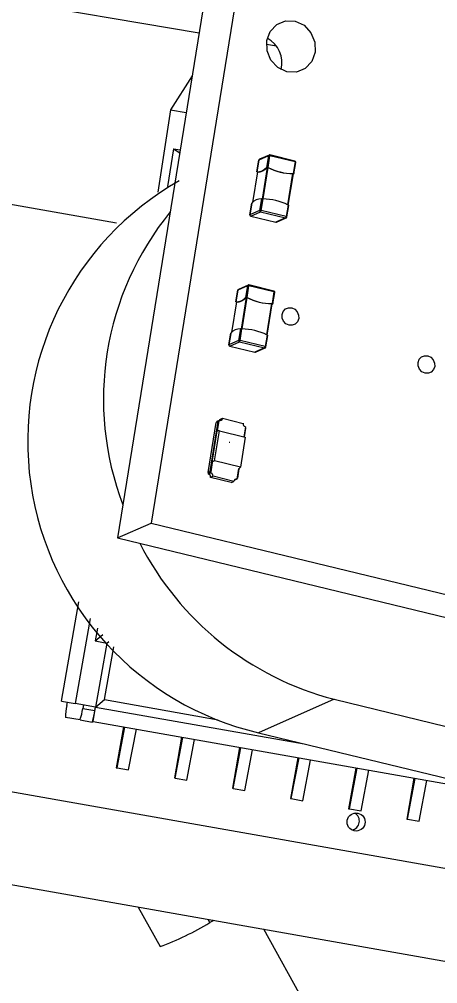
# Model space of a CAD drawing. Header units: millimetres. Extents: x 0 to 1189, y 0 to 841.
# Drawn here: x 626.042 to 627.458, y 560.968 to 564.23 of the extents above; entities that cross this region are included whole.
import ezdxf

# ---------------------------------------------------------------- set-up
doc = ezdxf.new("R2010")
doc.units = ezdxf.units.MM
doc.layers.get('0').update_dxf_attribs({"lineweight": 18})
doc.layers.add('尺寸线层', color=3, linetype='Continuous', lineweight=18)
doc.dimstyles.new('ISO-25', dxfattribs={"dimtxt": 2.5, "dimasz": 2.5, "dimexe": 1.25, "dimexo": 0.625, "dimtad": 1, "dimtxsty": 'Standard', "dimcen": 2.5, "dimdle": 5, "dimadec": 0, "dimazin": 0, "dimtfac": 1, "dimtmove": 0, "dimatfit": 3, "dimfxl": 1, "dimarcsym": 0})

# ---------------------------------------------------------------- blocks, each defined once
blk = doc.blocks.new('*X16')
at = {"layer": '尺寸线层', "linetype": 'Continuous'}
for points in [[(668.6687, 617.1299), (668.6299, 612.9938), (667.2905, 613.2299)], [(655.1602, 540.5189), (656.5383, 544.4188), (655.199, 544.6549)]]:
    blk.add_hatch(color=0, dxfattribs=at).paths.add_polyline_path(points, flags=0)
at = {"layer": '尺寸线层', "color": 0, "linetype": 'Continuous'}
for p, q in [((666.5541, 617.5027), (670.6383, 616.7826)), ((668.6687, 617.1299), (655.1602, 540.5189)), ((625.2283, 545.7966), (657.1298, 540.1716))]:
    blk.add_line(p, q, dxfattribs=at)
at = {"layer": '尺寸线层', "color": 0, "insert": (658.4206, 579.4404), "char_height": 3.5, "width": 28.938547, "attachment_point": 5, "rotation": 80.0001}
blk.add_mtext('388,96', dxfattribs=at)

msp = doc.modelspace()

# ---------------------------------------------------------------- linework, layer by layer
at = {"color": 7, "linetype": 'Continuous', "lineweight": 15}
for p, q in [((626.7925, 564.408), (626.488, 562.5266)), ((626.6508, 564.184), (625.5566, 564.3693)), ((626.6789, 564.3576), (626.3745, 562.4762)), ((626.9122, 564.1397), (626.8784, 564.1454)), ((626.6274, 564.0393), (626.5543, 563.9238)), ((626.5543, 563.9238), (626.5109, 563.6456)), ((626.5543, 563.9238), (626.6073, 563.9148)), ((626.5641, 563.7922), (626.5441, 563.6645)), ((626.5641, 563.7922), (626.5868, 563.7884)), ((626.5641, 563.7922), (626.5853, 563.7787)), ((626.8854, 563.7686), (626.8527, 563.7541)), ((626.8874, 563.7713), (626.8548, 563.7568)), ((626.8854, 563.7686), (626.8791, 563.7295)), ((626.8842, 563.7292), (626.8905, 563.7683)), ((626.9748, 563.751), (626.89, 563.7716)), ((626.9753, 563.7478), (626.8905, 563.7683)), ((626.8525, 563.7538), (626.8462, 563.715)), ((626.8464, 563.715), (626.8527, 563.7541)), ((626.9753, 563.7478), (626.969, 563.7087)), ((626.9716, 563.7077), (626.9778, 563.7465)), ((626.3706, 563.5411), (625.3383, 563.7231)), ((626.8481, 563.7145), (626.8313, 563.6105)), ((626.8462, 563.715), (626.8471, 563.7148)), ((626.8464, 563.715), (626.8462, 563.715)), ((626.8476, 563.7147), (626.8482, 563.7145)), ((626.8809, 563.729), (626.8637, 563.6225)), ((626.8817, 563.7298), (626.882, 563.7294)), ((626.9524, 563.6018), (626.9696, 563.7079)), ((626.9691, 563.7051), (626.9712, 563.7072)), ((626.9694, 563.7083), (626.9702, 563.7084)), ((626.8289, 563.6079), (626.8226, 563.5691)), ((626.8228, 563.5694), (626.8292, 563.6085)), ((626.8618, 563.623), (626.8555, 563.5839)), ((626.8606, 563.5836), (626.8669, 563.6227)), ((626.8633, 563.6226), (626.8625, 563.6228)), ((626.8555, 563.5839), (626.8228, 563.5694)), ((626.8259, 563.5646), (626.8586, 563.5791)), ((626.8586, 563.5791), (626.9434, 563.5586)), ((626.9454, 563.5631), (626.8606, 563.5836)), ((626.9517, 563.6022), (626.9454, 563.5631)), ((626.9479, 563.5618), (626.9542, 563.6006)), ((626.9542, 563.6006), (626.9533, 563.6008)), ((626.8256, 563.5646), (626.9104, 563.5441)), ((626.8259, 563.5646), (626.9107, 563.5441)), ((626.9434, 563.5586), (626.9107, 563.5441)), ((626.913, 563.5443), (626.9456, 563.5588)), ((626.7813, 563.314), (626.775, 563.2752)), ((626.7752, 563.2752), (626.7816, 563.3142)), ((626.8142, 563.3288), (626.7816, 563.3142)), ((626.8163, 563.3315), (626.7836, 563.317)), ((626.8142, 563.3288), (626.8079, 563.2897)), ((626.813, 563.2894), (626.8193, 563.3285)), ((626.9037, 563.3112), (626.8188, 563.3318)), ((626.9041, 563.308), (626.8193, 563.3285)), ((626.8097, 563.2892), (626.7925, 563.1827)), ((626.8105, 563.29), (626.8108, 563.2896)), ((626.9041, 563.308), (626.8978, 563.2689)), ((626.9004, 563.2679), (626.9067, 563.3067)), ((626.777, 563.2747), (626.7601, 563.1707)), ((626.775, 563.2752), (626.7759, 563.275)), ((626.7752, 563.2752), (626.775, 563.2752)), ((626.7765, 563.2749), (626.7771, 563.2747)), ((626.8812, 563.162), (626.8984, 563.2681)), ((626.8979, 563.2653), (626.9001, 563.2674)), ((626.8982, 563.2685), (626.899, 563.2686)), ((626.7906, 563.1832), (626.7843, 563.1441)), ((626.7894, 563.1438), (626.7958, 563.1829)), ((626.7922, 563.1828), (626.7913, 563.183)), ((626.7577, 563.1681), (626.7514, 563.1293)), ((626.7517, 563.1296), (626.758, 563.1686)), ((626.8806, 563.1624), (626.8742, 563.1233)), ((626.8768, 563.122), (626.883, 563.1608)), ((626.883, 563.1608), (626.8822, 563.161)), ((626.7843, 563.1441), (626.7517, 563.1296)), ((626.7544, 563.1248), (626.8392, 563.1042)), ((626.7547, 563.1248), (626.7874, 563.1393)), ((626.7547, 563.1248), (626.8396, 563.1043)), ((626.7874, 563.1393), (626.8722, 563.1188)), ((626.8742, 563.1233), (626.7894, 563.1438)), ((626.8722, 563.1188), (626.8396, 563.1043)), ((626.8418, 563.1045), (626.8744, 563.119)), ((626.681, 562.6971), (626.7084, 562.8664)), ((626.6881, 562.7003), (626.7155, 562.8696)), ((626.7155, 562.8696), (626.7084, 562.8664)), ((626.7102, 562.8695), (626.7098, 562.867)), ((626.7187, 562.8733), (626.7102, 562.8695)), ((626.713, 562.8379), (626.7187, 562.8733)), ((626.7155, 562.8696), (626.7174, 562.8693)), ((626.721, 562.8769), (626.7295, 562.8807)), ((626.7295, 562.8807), (626.7996, 562.8637)), ((626.7104, 562.8379), (626.6933, 562.732)), ((626.703, 562.737), (626.7194, 562.8381)), ((626.7194, 562.8381), (626.7104, 562.8379)), ((626.7194, 562.8381), (626.807, 562.8169)), ((626.8072, 562.8519), (626.8018, 562.8181)), ((626.8077, 562.8473), (626.803, 562.8179)), ((626.8065, 562.8476), (626.8077, 562.8473)), ((626.7528, 562.8002), (626.7541, 562.8002)), ((626.7541, 562.8002), (626.7548, 562.8005)), ((626.807, 562.8169), (626.7907, 562.7158)), ((626.6951, 562.7316), (626.69, 562.6997)), ((626.6901, 562.6963), (626.6959, 562.7321)), ((626.703, 562.737), (626.6933, 562.732)), ((626.6933, 562.732), (626.6951, 562.7316)), ((626.7907, 562.7158), (626.703, 562.737)), ((626.6881, 562.7003), (626.681, 562.6971)), ((626.6822, 562.6968), (626.6816, 562.6925)), ((626.6816, 562.6925), (626.6901, 562.6963)), ((626.69, 562.6997), (626.6829, 562.6965)), ((626.7844, 562.7107), (626.7786, 562.6749)), ((626.7855, 562.7097), (626.7803, 562.678)), ((626.7843, 562.71), (626.7855, 562.7097)), ((626.7855, 562.7097), (626.7907, 562.7158)), ((626.6977, 562.6845), (626.6892, 562.6807)), ((626.7593, 562.6637), (626.6892, 562.6807)), ((626.7678, 562.6675), (626.6977, 562.6845)), ((626.7593, 562.6637), (626.7678, 562.6675)), ((626.7701, 562.6711), (626.7693, 562.6713)), ((626.7786, 562.6749), (626.7701, 562.6711)), ((626.7803, 562.678), (626.779, 562.6774)), ((626.3745, 562.4762), (626.488, 562.5266)), ((626.488, 562.5266), (629.0451, 561.9078)), ((626.3745, 562.4762), (629.0329, 561.8328)), ((626.1846, 561.9244), (626.2437, 562.2595)), ((626.2822, 562.2035), (626.2315, 561.9161)), ((626.3069, 562.1712), (626.2992, 562.1276)), ((626.2992, 562.1276), (626.3248, 562.1493)), ((626.2992, 562.1276), (626.3385, 562.1207)), ((626.3385, 562.1207), (626.3003, 561.904)), ((626.3301, 561.9292), (626.3615, 562.1078)), ((626.3385, 562.1207), (626.3449, 562.1261)), ((626.1846, 561.9244), (626.2315, 561.9161)), ((626.2027, 561.909), (626.2048, 561.9209)), ((626.3003, 561.904), (626.2315, 561.9161)), ((626.2589, 561.9113), (626.2568, 561.8995)), ((626.3003, 561.904), (626.3301, 561.9292)), ((626.3301, 561.9292), (626.7152, 561.8613)), ((627.1075, 561.9304), (626.852, 561.8169)), ((627.1075, 561.9304), (628.7668, 561.5288)), ((626.2568, 561.8995), (626.2981, 561.8922)), ((626.2916, 561.8548), (626.3003, 561.904)), ((626.2981, 561.8922), (626.3002, 561.904)), ((626.3003, 561.904), (627.0062, 561.7795)), ((626.2475, 561.8605), (626.1981, 561.8692)), ((626.2475, 561.8605), (626.2888, 561.8532)), ((626.2899, 561.8551), (626.2916, 561.8548)), ((626.2916, 561.8548), (627.6285, 561.6191)), ((626.3946, 561.8366), (626.3703, 561.6987)), ((626.3729, 561.6983), (626.3991, 561.8358)), ((626.4122, 561.6913), (626.4385, 561.8289)), ((626.852, 561.8169), (628.5114, 561.4153)), ((624.9987, 561.797), (627.6986, 561.3209)), ((626.5912, 561.8019), (626.5669, 561.6641)), ((626.5695, 561.6636), (626.5957, 561.8011)), ((626.6088, 561.6567), (626.6351, 561.7942)), ((626.7878, 561.7673), (626.7635, 561.6294)), ((626.7661, 561.629), (626.7923, 561.7665)), ((626.8054, 561.622), (626.8316, 561.7596)), ((626.9844, 561.7326), (626.9601, 561.5947)), ((626.9627, 561.5943), (626.9889, 561.7318)), ((627.002, 561.5874), (627.0282, 561.7249)), ((626.3703, 561.6987), (626.3729, 561.6983)), ((626.3729, 561.6983), (626.4122, 561.6913)), ((627.181, 561.6979), (627.1567, 561.5601)), ((627.1593, 561.5596), (627.1855, 561.6972)), ((627.1986, 561.5527), (627.2248, 561.6902)), ((626.5669, 561.6641), (626.5695, 561.6636)), ((626.5695, 561.6636), (626.6088, 561.6567)), ((627.3776, 561.6633), (627.3533, 561.5254)), ((627.3559, 561.525), (627.3821, 561.6625)), ((627.3952, 561.518), (627.4214, 561.6556)), ((626.7635, 561.6294), (626.7661, 561.629)), ((626.7661, 561.629), (626.8054, 561.622)), ((626.9601, 561.5947), (626.9627, 561.5943)), ((626.9627, 561.5943), (627.002, 561.5874)), ((627.1567, 561.5601), (627.1593, 561.5596)), ((627.1593, 561.5596), (627.1986, 561.5527)), ((627.3533, 561.5254), (627.3559, 561.525)), ((627.3559, 561.525), (627.3952, 561.518)), ((625.835, 561.3347), (627.6043, 561.0227)), ((626.4443, 561.2273), (626.5183, 561.0939)), ((626.7003, 561.1821), (626.6869, 561.175)), ((627.2513, 560.464), (626.8693, 561.1523))]:
    msp.add_line(p, q, dxfattribs=at)
at = {"color": 8, "linetype": 'Continuous', "lineweight": 15}
for p, q in [((626.8483, 563.7145), (626.8314, 563.6106)), ((626.8835, 563.7289), (626.8663, 563.6227)), ((626.9511, 563.6025), (626.9683, 563.7084)), ((626.8123, 563.2891), (626.7951, 563.1829)), ((626.7771, 563.2747), (626.7603, 563.1708)), ((626.88, 563.1627), (626.8971, 563.2686)), ((626.6869, 561.175), (626.6811, 561.1855))]:
    msp.add_line(p, q, dxfattribs=at)
at = {"color": 7, "linetype": 'Continuous', "lineweight": 15}
for points in [[(626.9477, 564.0531), (626.9174, 564.0672), (626.8938, 564.0921), (626.8805, 564.1242), (626.8796, 564.1584), (626.8911, 564.1896), (626.9134, 564.2131), (626.943, 564.2252), (626.9754, 564.2241), (627.0057, 564.21), (627.0293, 564.185), (627.0426, 564.153), (627.0435, 564.1188), (627.032, 564.0875), (627.0097, 564.0641), (626.9801, 564.052), (626.9477, 564.0531)], [(626.89, 563.7716), (626.89, 563.7716), (626.8897, 563.7715)], [(626.9696, 563.7079), (626.9696, 563.7079), (626.9695, 563.7082), (626.9694, 563.7083)], [(626.8256, 563.5646), (626.8256, 563.5646), (626.8259, 563.5646)], [(626.8188, 563.3318), (626.8188, 563.3318), (626.8185, 563.3317)], [(626.8984, 563.2681), (626.8984, 563.2681), (626.8983, 563.2684), (626.8982, 563.2685)], [(626.955, 563.1957), (626.9446, 563.2005), (626.9365, 563.2091), (626.9319, 563.22), (626.9316, 563.2318), (626.9356, 563.2425), (626.9432, 563.2505), (626.9533, 563.2547), (626.9644, 563.2543), (626.9748, 563.2495), (626.9829, 563.2409), (626.9875, 563.2299), (626.9878, 563.2182), (626.9839, 563.2075), (626.9762, 563.1994), (626.9661, 563.1953), (626.955, 563.1957)], [(626.7544, 563.1248), (626.7545, 563.1248), (626.7547, 563.1248)], [(627.4154, 563.0335), (627.405, 563.0383), (627.3969, 563.0468), (627.3923, 563.0578), (627.392, 563.0696), (627.396, 563.0803), (627.4036, 563.0883), (627.4137, 563.0925), (627.4249, 563.0921), (627.4353, 563.0873), (627.4433, 563.0787), (627.4479, 563.0677), (627.4482, 563.056), (627.4443, 563.0453), (627.4366, 563.0372), (627.4265, 563.0331), (627.4154, 563.0335)]]:
    msp.add_lwpolyline(points, dxfattribs=at)
at = {"color": 8, "linetype": 'Continuous', "lineweight": 15}
for points in [[(626.8905, 563.7683), (626.8906, 563.769), (626.8906, 563.7697), (626.8906, 563.7703), (626.8905, 563.7708), (626.8904, 563.7712), (626.8902, 563.7715), (626.89, 563.7716)], [(626.8527, 563.7541), (626.8525, 563.7539), (626.8525, 563.7538)], [(626.9748, 563.751), (626.975, 563.7509), (626.9752, 563.7507), (626.9753, 563.7503), (626.9754, 563.7498), (626.9754, 563.7492), (626.9754, 563.7485), (626.9753, 563.7478)], [(626.8226, 563.5691), (626.8226, 563.5692), (626.8228, 563.5694)], [(626.9107, 563.5441), (626.9105, 563.544), (626.9104, 563.5441)], [(626.9454, 563.5631), (626.9461, 563.5629), (626.9467, 563.5627), (626.9472, 563.5625), (626.9476, 563.5623), (626.9478, 563.5621), (626.9479, 563.5619), (626.9479, 563.5618)], [(626.7816, 563.3142), (626.7814, 563.3141), (626.7813, 563.314)], [(626.8193, 563.3285), (626.8194, 563.3292), (626.8194, 563.3299), (626.8194, 563.3305), (626.8193, 563.331), (626.8192, 563.3314), (626.819, 563.3317), (626.8188, 563.3318)], [(626.9037, 563.3112), (626.9038, 563.3111), (626.904, 563.3109), (626.9042, 563.3105), (626.9042, 563.31), (626.9043, 563.3094), (626.9042, 563.3087), (626.9041, 563.308)], [(626.7514, 563.1293), (626.7515, 563.1294), (626.7517, 563.1296)], [(626.8742, 563.1233), (626.8749, 563.1231), (626.8755, 563.1229), (626.876, 563.1227), (626.8764, 563.1225), (626.8767, 563.1222), (626.8768, 563.1221), (626.8768, 563.122)], [(626.8396, 563.1043), (626.8393, 563.1042), (626.8392, 563.1042)]]:
    msp.add_lwpolyline(points, dxfattribs=at)
at = {"color": 7, "linetype": 'Continuous', "lineweight": 15}
msp.add_circle((627.182, 561.5152), 0.0304, dxfattribs=at)
for centre, radius, start, end in [((626.8371, 564.0833), 0.094, 345.91, 62.0108), ((626.8874, 563.7581), 0.0107, 73.2158, 100.9061), ((626.8889, 563.768), 0.00362, 76.683, 113.0204), ((626.8562, 563.7532), 0.00377, 124.0255, 171.0496), ((626.9739, 563.7471), 0.00395, 351.6328, 81.5196), ((626.849, 563.7531), 0.0382, 266.0769, 321.8442), ((626.8509, 563.7526), 0.0382, 266.103, 321.8259), ((626.9683, 563.894), 0.1856, 242.799, 269.9885), ((626.9689, 563.8938), 0.1851, 242.7625, 270.025), ((627.0837, 562.8032), 1.0132, 119.5731, 256.7776), ((626.8592, 563.5848), 0.0382, 86.1131, 141.8158), ((626.867, 563.4376), 0.1851, 62.7625, 90.025), ((627.3282, 562.9452), 1.0013, 140.7397, 200.8762), ((626.8596, 563.5832), 0.0042, 170.6177, 255.0853), ((626.8575, 563.573), 0.0111, 73.6892, 100.4326), ((626.8537, 563.584), 0.00689, 314.5268, 356.4361), ((626.8265, 563.5685), 0.00395, 171.5742, 261.5782), ((626.827, 563.5687), 0.00422, 170.8271, 254.9774), ((626.9116, 563.5477), 0.00371, 257.1449, 292.5584), ((626.9385, 563.5635), 0.00688, 314.5806, 356.5086), ((626.944, 563.5625), 0.00396, 260.1977, 349.8966), ((626.9442, 563.5622), 0.00371, 257.1725, 292.5309), ((626.785, 563.3134), 0.00379, 124.2763, 171.2329), ((626.8162, 563.3184), 0.0105, 73.0054, 101.1165), ((626.8177, 563.3286), 0.00327, 74.6722, 115.0311), ((626.9028, 563.3073), 0.00394, 351.4485, 81.7039), ((626.7778, 563.3133), 0.0382, 266.1121, 321.809), ((626.7797, 563.3128), 0.0382, 266.0769, 321.8442), ((626.897, 563.4538), 0.1852, 242.7669, 270.0225), ((626.8978, 563.4543), 0.1854, 242.786, 270.0015), ((626.788, 563.1451), 0.0382, 86.0583, 141.8628), ((626.7958, 562.9978), 0.1851, 62.7625, 90.025), ((626.7553, 563.1287), 0.00395, 171.5886, 261.5638), ((626.7558, 563.1289), 0.0042, 170.7224, 255.1121), ((626.7864, 563.1337), 0.0105, 73.0059, 101.1159), ((626.7885, 563.1434), 0.00422, 170.8892, 254.8138), ((626.7825, 563.1443), 0.00697, 314.776, 356.1869), ((626.8673, 563.1237), 0.00692, 314.6243, 356.3386), ((626.8729, 563.1227), 0.00396, 260.2528, 350.0415), ((626.8731, 563.1219), 0.00323, 254.7166, 295.5901), ((626.8404, 563.1074), 0.0032, 254.239, 295.4643), ((626.7208, 562.8818), 0.00878, 256.3819, 352.506), ((626.7116, 562.8784), 0.0095, 326.5285, 351.093), ((626.8099, 562.8621), 0.0105, 170.7525, 254.9505), ((626.6774, 562.6831), 0.0145, 67.713, 75.3045), ((626.6788, 562.6824), 0.0105, 350.8074, 74.9887), ((626.6855, 562.6895), 0.0111, 66.5593, 76.4581), ((626.6873, 562.6861), 0.0105, 350.8, 74.9961), ((626.7765, 562.6663), 0.0088, 76.4737, 172.4142), ((626.778, 562.6682), 0.0101, 76.5202, 83.5595), ((627.3661, 562.9263), 1.0289, 207.0786, 255.4388), ((626.3635, 561.8705), 0.1653, 166.5311, 180.4535), ((626.0922, 561.9184), 0.1657, 339.5531, 353.4409), ((626.0052, 561.9379), 0.2965, 343.7854, 351.1394), ((626.2871, 561.8555), 0.0028, 306.7777, 351.84), ((627.1627, 561.5186), 0.0305, 278.8294, 61.1684), ((626.1834, 562.0061), 0.9717, 290.161, 301.209)]:
    msp.add_arc(centre, radius, start, end, dxfattribs=at)
at = {"color": 8, "linetype": 'Continuous', "lineweight": 15}
for centre, radius, start, end in [((626.889, 563.768), 0.00363, 114.8459, 171.5726), ((626.8563, 563.7535), 0.00361, 114.7451, 171.8319), ((626.9751, 563.7442), 0.00355, 40, 86.9778), ((626.7851, 563.3137), 0.0036, 114.6703, 171.9067), ((626.8178, 563.3283), 0.00359, 114.5522, 172.0247), ((626.9039, 563.3045), 0.00351, 39.4234, 87.0148)]:
    msp.add_arc(centre, radius, start, end, dxfattribs=at)
at = {"color": 7, "linetype": 'Continuous', "lineweight": 15}
for points, knots in [([(626.8466, 563.7149), (626.8468, 563.7147), (626.8472, 563.7143), (626.8478, 563.714), (626.848, 563.7138)], [0, 0, 0, 0, 0.001067788, 0.001793793, 0.001793793, 0.001793793, 0.001793793]), ([(626.8482, 563.7145), (626.8482, 563.7145), (626.8482, 563.7145), (626.8482, 563.7145), (626.8483, 563.7145)], [0, 0, 0, 0, 0.00006342679, 0.00009224392, 0.00009224392, 0.00009224392, 0.00009224392]), ([(626.8812, 563.7303), (626.8808, 563.7302), (626.88, 563.7301), (626.8794, 563.7297), (626.8791, 563.7295), (626.8791, 563.7295)], [0, 0, 0, 0, 0.001031601, 0.002067786, 0.002346297, 0.002346297, 0.002346297, 0.002346297]), ([(626.882, 563.7294), (626.8818, 563.7294), (626.8814, 563.7293), (626.881, 563.7292), (626.8809, 563.7291), (626.8809, 563.729)], [0, 0, 0, 0, 0.000515467, 0.001035426, 0.001195026, 0.001195026, 0.001195026, 0.001195026]), ([(626.8842, 563.7292), (626.8837, 563.7294), (626.8829, 563.7298), (626.8819, 563.7302), (626.8814, 563.7303), (626.8813, 563.7303)], [0, 0, 0, 0, 0.001377779, 0.002763282, 0.003092529, 0.003092529, 0.003092529, 0.003092529]), ([(626.8835, 563.7289), (626.8832, 563.729), (626.8828, 563.7292), (626.8823, 563.7294), (626.882, 563.7294), (626.882, 563.7294)], [0, 0, 0, 0, 0.000691097, 0.001380773, 0.001563727, 0.001563727, 0.001563727, 0.001563727]), ([(626.9683, 563.7084), (626.9685, 563.7084), (626.9689, 563.7084), (626.9692, 563.7083), (626.9694, 563.7083), (626.9694, 563.7083)], [0, 0, 0, 0, 0.0005084, 0.001017204, 0.001153921, 0.001153921, 0.001153921, 0.001153921]), ([(626.9713, 563.7085), (626.971, 563.7086), (626.9705, 563.7087), (626.9696, 563.7087), (626.9691, 563.7087), (626.969, 563.7087)], [0, 0, 0, 0, 0.00100891, 0.002017921, 0.002291362, 0.002291362, 0.002291362, 0.002291362]), ([(626.9713, 563.7085), (626.9714, 563.7083), (626.9717, 563.7079), (626.9715, 563.7074), (626.9713, 563.7072), (626.9712, 563.7072)], [0, 0, 0, 0, 0.000663981, 0.001330188, 0.001509704, 0.001509704, 0.001509704, 0.001509704]), ([(626.8289, 563.6079), (626.8289, 563.608), (626.829, 563.6082), (626.8291, 563.6084), (626.8292, 563.6085)], [0, 0, 0, 0, 0.0004582553, 0.0006353264, 0.0006353264, 0.0006353264, 0.0006353264]), ([(626.8618, 563.623), (626.862, 563.6229), (626.8624, 563.6228), (626.8632, 563.6226), (626.8637, 563.6225), (626.8638, 563.6225)], [0, 0, 0, 0, 0.000893654, 0.001788786, 0.002000797, 0.002000797, 0.002000797, 0.002000797]), ([(626.8638, 563.6225), (626.8643, 563.6225), (626.8652, 563.6226), (626.8662, 563.6227), (626.8668, 563.6227), (626.8669, 563.6227)], [0, 0, 0, 0, 0.00136578, 0.002733333, 0.003103155, 0.003103155, 0.003103155, 0.003103155]), ([(626.9517, 563.6022), (626.9521, 563.602), (626.9529, 563.6015), (626.9535, 563.601), (626.9538, 563.6008), (626.9538, 563.6007)], [0, 0, 0, 0, 0.001140935, 0.002277918, 0.00255298, 0.00255298, 0.00255298, 0.00255298]), ([(626.9538, 563.6007), (626.954, 563.6007), (626.9542, 563.6006), (626.9542, 563.6006), (626.9542, 563.6006)], [0, 0, 0, 0, 0.0003014655, 0.0003912415, 0.0003912415, 0.0003912415, 0.0003912415]), ([(626.81, 563.2905), (626.8096, 563.2904), (626.8088, 563.2903), (626.8082, 563.2899), (626.8079, 563.2897), (626.8079, 563.2897)], [0, 0, 0, 0, 0.001032916, 0.002064445, 0.002346374, 0.002346374, 0.002346374, 0.002346374]), ([(626.8108, 563.2896), (626.8106, 563.2896), (626.8102, 563.2895), (626.8099, 563.2894), (626.8098, 563.2892), (626.8097, 563.2892)], [0, 0, 0, 0, 0.000518107, 0.001035442, 0.001189485, 0.001189485, 0.001189485, 0.001189485]), ([(626.813, 563.2894), (626.8126, 563.2896), (626.8117, 563.29), (626.8107, 563.2903), (626.8102, 563.2905), (626.8101, 563.2905)], [0, 0, 0, 0, 0.001387937, 0.00276422, 0.003096094, 0.003096094, 0.003096094, 0.003096094]), ([(626.8123, 563.2891), (626.8121, 563.2892), (626.8116, 563.2894), (626.8111, 563.2896), (626.8109, 563.2896), (626.8108, 563.2896)], [0, 0, 0, 0, 0.000685279, 0.00137041, 0.001557074, 0.001557074, 0.001557074, 0.001557074]), ([(626.7754, 563.2751), (626.7756, 563.2749), (626.776, 563.2745), (626.7766, 563.2742), (626.7769, 563.274)], [0, 0, 0, 0, 0.001067479, 0.001798899, 0.001798899, 0.001798899, 0.001798899]), ([(626.777, 563.2747), (626.777, 563.2747), (626.777, 563.2747), (626.7771, 563.2747), (626.7771, 563.2747)], [0, 0, 0, 0, 0.00005731699, 0.00008300536, 0.00008300536, 0.00008300536, 0.00008300536]), ([(626.8971, 563.2686), (626.8973, 563.2686), (626.8977, 563.2686), (626.8981, 563.2685), (626.8982, 563.2685), (626.8982, 563.2685)], [0, 0, 0, 0, 0.000508355, 0.00101504, 0.001149485, 0.001149485, 0.001149485, 0.001149485]), ([(626.9001, 563.2687), (626.8998, 563.2688), (626.8994, 563.2689), (626.8985, 563.2689), (626.8979, 563.2689), (626.8978, 563.2689)], [0, 0, 0, 0, 0.001008845, 0.002017532, 0.002290955, 0.002290955, 0.002290955, 0.002290955]), ([(626.9001, 563.2687), (626.9002, 563.2685), (626.9005, 563.2681), (626.9003, 563.2676), (626.9001, 563.2674), (626.9001, 563.2674)], [0, 0, 0, 0, 0.000664246, 0.001328311, 0.00151109, 0.00151109, 0.00151109, 0.00151109]), ([(626.7906, 563.1832), (626.7908, 563.1831), (626.7912, 563.183), (626.792, 563.1828), (626.7925, 563.1827), (626.7926, 563.1827)], [0, 0, 0, 0, 0.000893519, 0.001786378, 0.001998151, 0.001998151, 0.001998151, 0.001998151]), ([(626.7927, 563.1827), (626.7931, 563.1827), (626.794, 563.1828), (626.7951, 563.1829), (626.7956, 563.1829), (626.7958, 563.1829)], [0, 0, 0, 0, 0.001364175, 0.002731275, 0.003101909, 0.003101909, 0.003101909, 0.003101909]), ([(626.7577, 563.1681), (626.7578, 563.1682), (626.7578, 563.1684), (626.758, 563.1686), (626.758, 563.1686)], [0, 0, 0, 0, 0.0004570018, 0.0006324978, 0.0006324978, 0.0006324978, 0.0006324978]), ([(626.8806, 563.1624), (626.881, 563.1622), (626.8817, 563.1617), (626.8824, 563.1612), (626.8826, 563.161), (626.8826, 563.1609)], [0, 0, 0, 0, 0.001132947, 0.002273425, 0.002541634, 0.002541634, 0.002541634, 0.002541634]), ([(626.8827, 563.1609), (626.8828, 563.1608), (626.8831, 563.1608), (626.883, 563.1608), (626.883, 563.1608)], [0, 0, 0, 0, 0.0003075142, 0.0003994038, 0.0003994038, 0.0003994038, 0.0003994038])]:
    msp.add_open_spline(points, degree=3, knots=knots, dxfattribs=at)

# ---------------------------------------------------------------- dimensions: what is measured, and where the dimension line sits
at = {"layer": '尺寸线层'}
dim = msp.add_linear_dim(base=(655.1602, 540.5189), p1=(666.5541, 617.5027), p2=(625.2283, 545.7966), angle=80.0001, dimstyle='ISO-25', override={"dimtxt": 3.5, "dimasz": 4.08, "dimexe": 2, "dimexo": 0, "dimgap": 1.524, "dimlfac": 5, "dimzin": 0, "dimsah": 1, "dimdle": 8.16, "dimadec": 2, "dimtfill": 1, "dimtolj": 1, "dimtzin": 8}, dxfattribs=at)
dim.commit()
dim.dimension.update_dxf_attribs({"geometry": '*X16', "text_midpoint": (658.4206, 579.4404)})

doc.saveas('drawing.dxf')
